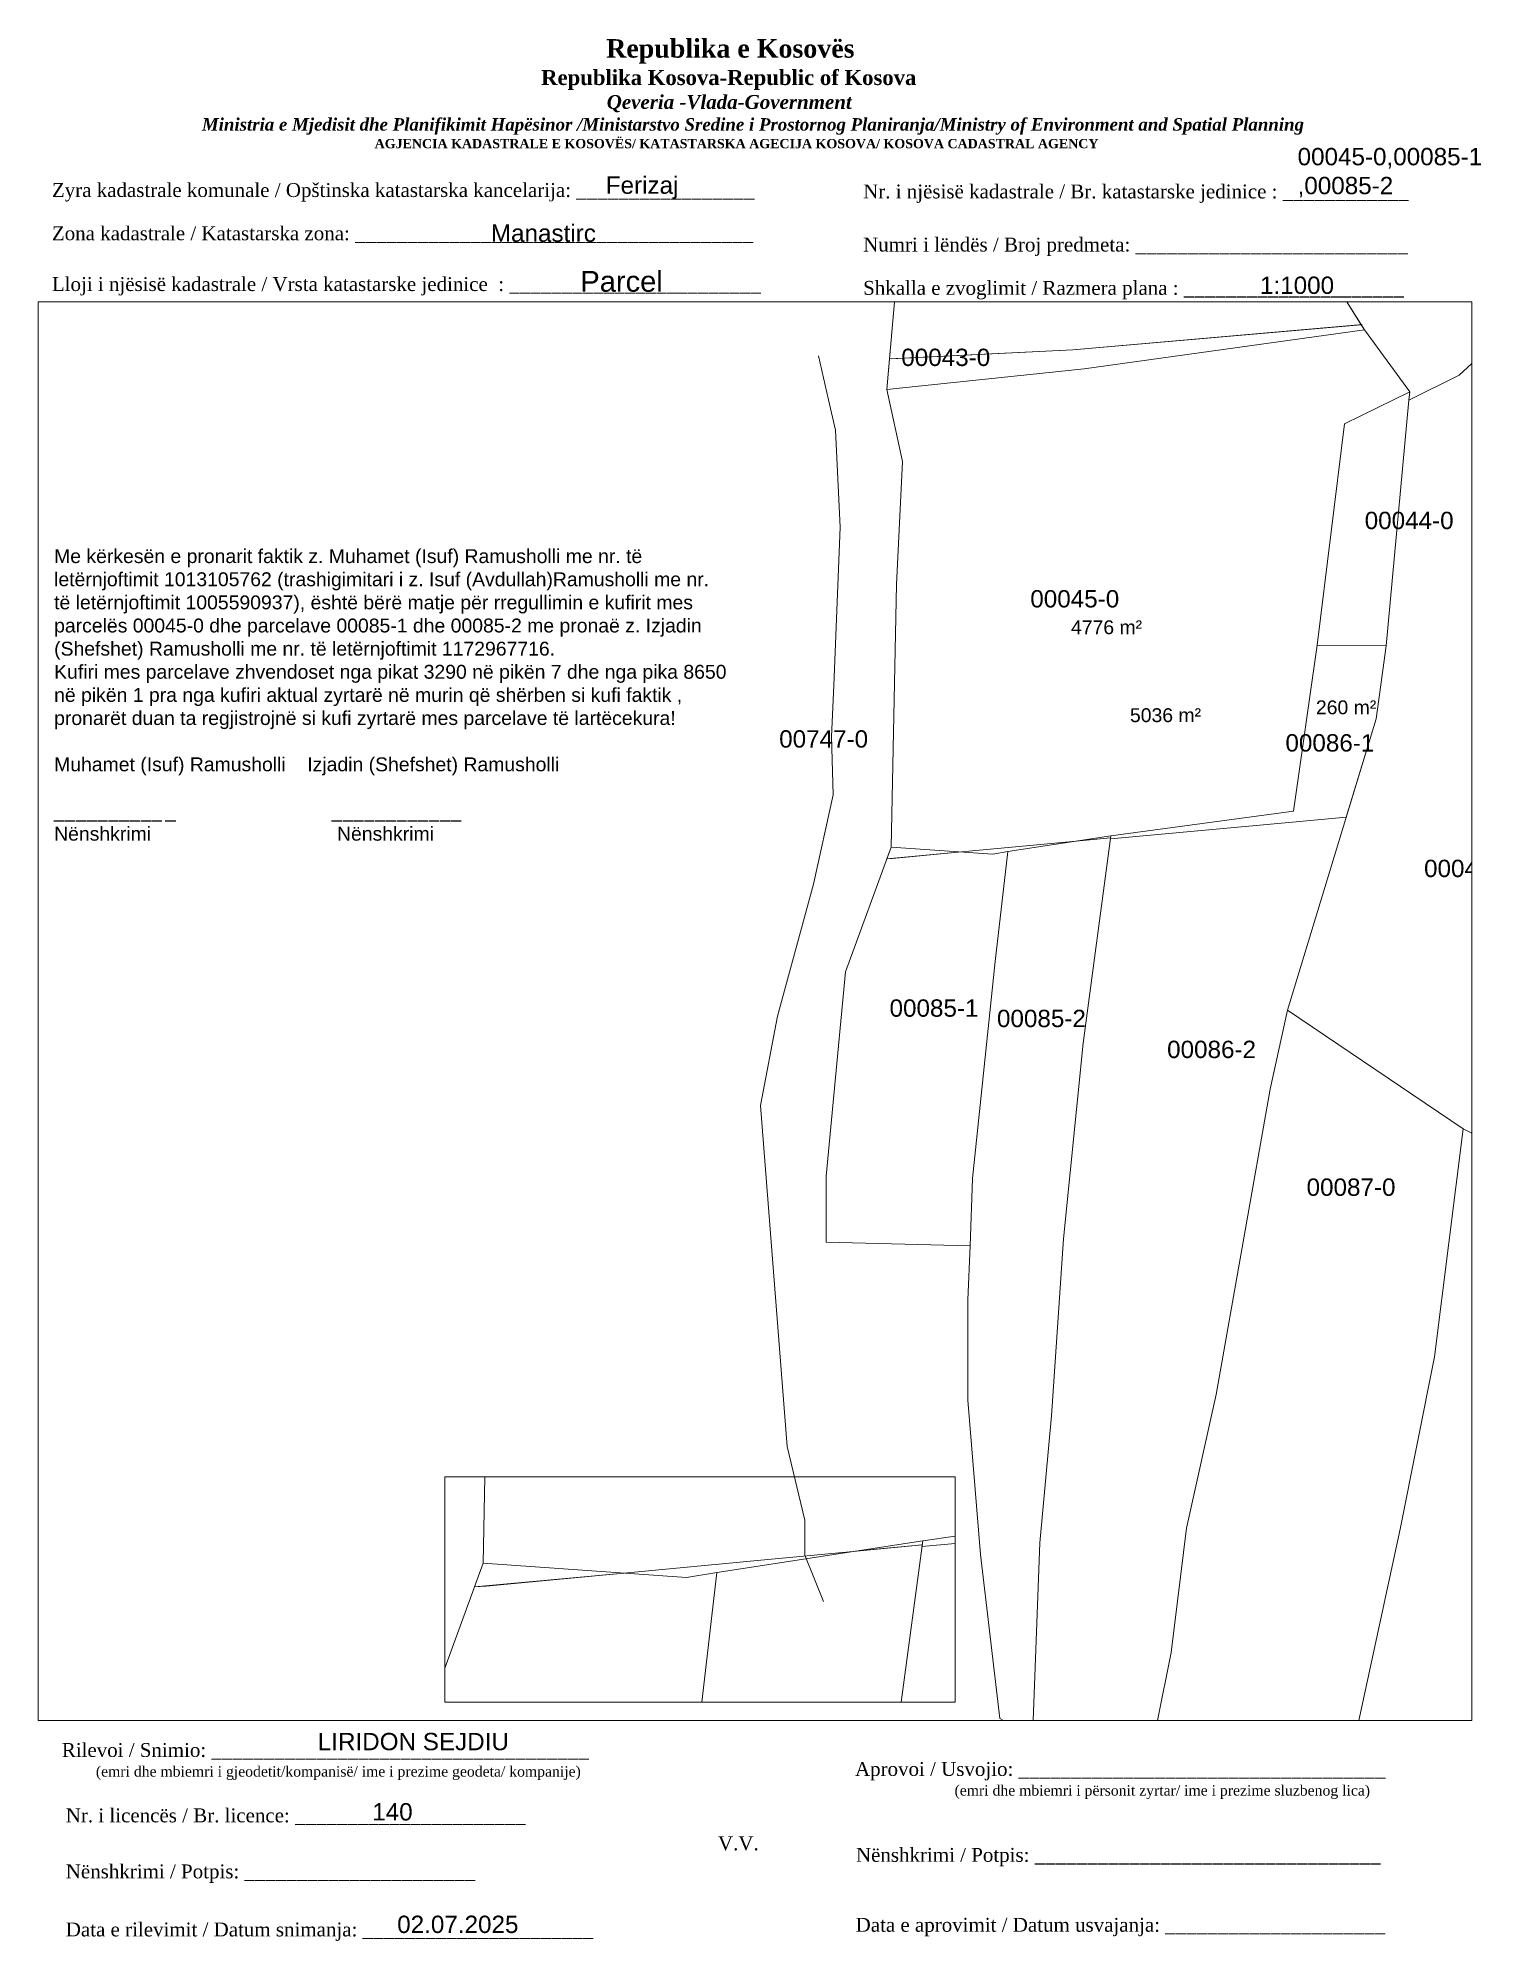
# Paper-space layout 'Manuali' of a CAD drawing. Header units: metres, sheet in millimetres. Extents: x 1 to 209, y 2 to 276.
# The model-space entities are those that its viewports show. They can reach past a viewport. Long polylines and large blocks are cut down to what shows.
import ezdxf

# ---------------------------------------------------------------- set-up
doc = ezdxf.new("R2010")
doc.units = ezdxf.units.M
doc.layers.get('0').update_dxf_attribs({"lineweight": 0})
for name, color, linetype, lineweight in [('Korniza e jashtme', 7, 'Continuous', 0), ('Ndarjet', 1, 'Continuous', 0), ('Nr Parceles Baze', 7, 'Continuous', 0), ('Nr-Kojshi', 251, 'Continuous', 0), ('Parc-Kojshi', 251, 'Continuous', 0), ('Parcela Baze', 7, 'Continuous', 0), ('ParcReNet_12', 5, 'Continuous', 0), ('rregullimi', 1, 'Continuous', 0), ('sip', 1, 'Continuous', 0)]:
    doc.layers.add(name, color=color, linetype=linetype, lineweight=lineweight)
doc.styles.get("Standard").update_dxf_attribs({"font": 'arial.ttf'})

msp = doc.modelspace()

# ---------------------------------------------------------------- linework, layer by layer
at = {"layer": 'Ndarjet', "elevation": 661.236, "flags": 128}
msp.add_lwpolyline([(7508409.388, 4691184.074), (7508367.687, 4691180.442), (7508341.513, 4691179.154)], dxfattribs=at)
at = {"layer": 'Parc-Kojshi'}
for points in [[(7508332.496, 4691173.239), (7508331.063, 4691179.582)], [(7508333.482, 4691168.872), (7508332.496, 4691173.239)], [(7508334.008, 4691157.872), (7508333.482, 4691168.872)], [(7508334.152, 4691154.872), (7508334.008, 4691157.872)], [(7508333.262, 4691132.053), (7508334.152, 4691154.872)], [(7508332.942, 4691124.703), (7508333.262, 4691132.053)], [(7508333.141, 4691116.324), (7508332.942, 4691124.703)], [(7508330.351, 4691103.434), (7508333.141, 4691116.324)], [(7508325.131, 4691084.415), (7508330.351, 4691103.434)], [(7508322.671, 4691071.535), (7508325.131, 4691084.415)], [(7508326.54, 4691022.367), (7508322.671, 4691071.535)], [(7508329.09, 4691011.747), (7508326.54, 4691022.367)], [(7508329.09, 4691006.727), (7508329.09, 4691011.747)], [(7508331.78, 4691000.047), (7508329.09, 4691006.727)]]:
    msp.add_lwpolyline(points, dxfattribs=at)
at = {"layer": 'Parc-Kojshi', "flags": 128}
msp.add_lwpolyline([(7508398.65, 4691085.263), (7508423.958, 4691068.162), (7508419.839, 4691035.294), (7508414.877, 4691010.456), (7508408.394, 4690980.491), (7508400.793, 4690949.455), (7508386.148, 4690953.007), (7508376.348, 4690965.447), (7508376.368, 4690965.557), (7508381.889, 4690992.706), (7508384.109, 4691010.615), (7508388.369, 4691029.875), (7508396.13, 4691073.883), (7508398.65, 4691085.263)], dxfattribs=at)
at = {"layer": 'Parcela Baze', "flags": 128}
for points in [[(7508404.223, 4691192.058), (7508409.742, 4691183.339), (7508369.332, 4691177.721), (7508340.882, 4691174.732), (7508342.903, 4691197.001), (7508353.434, 4691218.609), (7508362.824, 4691232.598), (7508410.976, 4691281.274), (7508431.497, 4691309.012), (7508445.338, 4691338.76), (7508450.398, 4691335.18), (7508439.537, 4691311.022), (7508405.344, 4691234.996), (7508395.793, 4691205.378), (7508399.873, 4691198.928), (7508404.223, 4691192.058)], [(7508416.152, 4691173.191), (7508423.38, 4691176.79), (7508432.06, 4691184.83), (7508439.53, 4691193.43), (7508446.956, 4691202.74), (7508443.961, 4691135.849), (7508435.662, 4691062.254), (7508434.606, 4691062.787), (7508423.958, 4691068.162), (7508398.65, 4691085.263), (7508411.45, 4691127.241), (7508412.881, 4691137.761), (7508416.152, 4691173.191)], [(7508409.742, 4691183.339), (7508416.262, 4691174.389), (7508406.882, 4691169.779), (7508402.931, 4691137.869), (7508399.51, 4691113.941), (7508373.179, 4691110.41), (7508358.345, 4691108.123), (7508356.161, 4691107.763), (7508341.501, 4691108.784), (7508342.282, 4691146.602), (7508343.162, 4691164.362), (7508340.882, 4691174.732), (7508369.332, 4691177.721), (7508409.742, 4691183.339)], [(7508402.931, 4691137.869), (7508412.881, 4691137.761), (7508411.45, 4691127.241), (7508398.65, 4691085.263), (7508396.13, 4691073.883), (7508388.369, 4691029.875), (7508384.109, 4691010.615), (7508381.889, 4690992.706), (7508376.368, 4690965.557), (7508376.348, 4690965.447), (7508368.549, 4690975.077), (7508361.909, 4690980.347), (7508362.939, 4691008.496), (7508364.619, 4691026.805), (7508366.37, 4691052.325), (7508369.22, 4691080.534), (7508373.179, 4691110.41), (7508399.51, 4691113.941), (7508402.931, 4691137.869)], [(7508357.205, 4690983.174), (7508354.419, 4691006.826), (7508352.558, 4691029.067), (7508352.594, 4691043.538), (7508352.886, 4691051.323), (7508353.23, 4691060.99), (7508356.509, 4691092.296), (7508358.345, 4691108.123), (7508373.179, 4691110.41), (7508369.22, 4691080.534), (7508366.37, 4691052.325), (7508364.619, 4691026.805), (7508362.939, 4691008.496), (7508361.909, 4690980.347), (7508357.205, 4690983.174)], [(7508358.345, 4691108.123), (7508356.509, 4691092.296), (7508353.23, 4691060.99), (7508352.886, 4691051.323), (7508332.16, 4691051.844), (7508332.161, 4691061.345), (7508334.931, 4691090.794), (7508341.501, 4691108.784), (7508356.161, 4691107.763), (7508358.345, 4691108.123)]]:
    msp.add_lwpolyline(points, dxfattribs=at)
msp.add_lwpolyline([(7508416.152, 4691173.191), (7508416.262, 4691174.389), (7508406.882, 4691169.779), (7508402.931, 4691137.869), (7508412.881, 4691137.761)], close=True, dxfattribs=at)
at = {"layer": 'Parcela Baze', "elevation": 665.302, "flags": 128}
msp.add_lwpolyline([(7508407.127, 4691113.065), (7508399.382, 4691112.372), (7508373.123, 4691109.985)], dxfattribs=at)
at = {"layer": 'ParcReNet_12', "flags": 128}
for points in [[(7508402.931, 4691137.869), (7508399.51, 4691113.941), (7508373.179, 4691110.41), (7508373.139, 4691110.104), (7508368.178, 4691109.639), (7508361.505, 4691109.006), (7508351.645, 4691108.078), (7508340.882, 4691107.089), (7508341.501, 4691108.784), (7508342.282, 4691146.602), (7508343.162, 4691164.362), (7508340.882, 4691174.732), (7508342.903, 4691197.001)], [(7508404.223, 4691192.058), (7508409.742, 4691183.339), (7508416.262, 4691174.389), (7508416.152, 4691173.191), (7508412.881, 4691137.761), (7508402.931, 4691137.869), (7508402.931, 4691137.869)]]:
    msp.add_lwpolyline(points, dxfattribs=at)
at = {"layer": 'rregullimi', "flags": 128}
msp.add_lwpolyline([(7508340.882, 4691107.089), (7508341.726, 4691107.143), (7508351.645, 4691108.078), (7508361.505, 4691109.006), (7508368.178, 4691109.639), (7508370.038, 4691109.815), (7508373.139, 4691110.104)], dxfattribs=at)
at = {"layer": 'sip', "flags": 128}
for points in [[(7508417.624, 4691223.226), (7508420.601, 4691227.219), (7508383.967, 4691253.971), (7508362.824, 4691232.598), (7508353.434, 4691218.609), (7508342.903, 4691197.001), (7508341.282, 4691179.143), (7508367.687, 4691180.442), (7508409.283, 4691184.065), (7508404.223, 4691192.058), (7508410.853, 4691209.567)], [(7508416.152, 4691173.191), (7508416.262, 4691174.389), (7508409.742, 4691183.339), (7508409.283, 4691184.065), (7508367.687, 4691180.442), (7508341.282, 4691179.143), (7508340.882, 4691174.732), (7508343.162, 4691164.362), (7508342.282, 4691146.602), (7508341.501, 4691108.784), (7508340.882, 4691107.089), (7508351.645, 4691108.078), (7508361.505, 4691109.006), (7508368.178, 4691109.639), (7508370.038, 4691109.815), (7508373.139, 4691110.104), (7508373.179, 4691110.41), (7508399.51, 4691113.941), (7508402.931, 4691137.869), (7508412.881, 4691137.761)]]:
    msp.add_lwpolyline(points, close=True, dxfattribs=at)
at = {"layer": 'sip', "color": 252, "flags": 128}
msp.add_lwpolyline([(7508411.45, 4691127.241), (7508412.881, 4691137.761), (7508402.931, 4691137.869), (7508399.51, 4691113.941), (7508373.179, 4691110.41), (7508373.139, 4691110.104), (7508373.123, 4691109.985), (7508399.382, 4691112.372), (7508407.127, 4691113.065)], close=True, dxfattribs=at)

# ---------------------------------------------------------------- texts
at = {"layer": 'Nr Parceles Baze'}
for s, p in [('00044-0', (7508409.777, 4691154.603)), ('00045-0', (7508361.578, 4691143.312)), ('00085-1', (7508341.289, 4691084.325)), ('00085-2', (7508356.774, 4691082.828))]:
    msp.add_text(s, height=2.5, dxfattribs=at).set_placement(p)
at = {"layer": 'Nr-Kojshi'}
for s, p in [('00747-0', (7508325.38, 4691123.114)), ('00086-1', (7508398.35, 4691122.548)), ('00040-3', (7508418.332, 4691104.452)), ('00086-2', (7508381.297, 4691078.368)), ('00087-0', (7508401.4, 4691058.511))]:
    msp.add_text(s, height=2.5, dxfattribs=at).set_placement(p)
at = {"layer": 'Parcela Baze'}
msp.add_text('00043-0', height=2.5, dxfattribs=at).set_placement((7508342.983, 4691178.109))
at = {"layer": 'sip', "color": 6}
msp.add_text('5036 m²', height=2, dxfattribs=at).set_placement((7508375.94, 4691126.786))
at = {"layer": 'sip', "insert": (7508367.442, 4691141.456), "char_height": 2, "attachment_point": 1}
msp.add_mtext_dynamic_manual_height_columns('4776 m²', width=14.71117, gutter_width=1, heights=[0], dxfattribs=at)
at = {"layer": 'sip', "color": 252, "insert": (7508402.748, 4691129.916), "char_height": 2, "attachment_point": 1}
msp.add_mtext_dynamic_manual_height_columns('260 m²', width=14.71117, gutter_width=1, heights=[0], dxfattribs=at)

psp = doc.layouts.new('Manuali')

# ---------------------------------------------------------------- texts
for s, p in [('1:1000', (177.11, 239.17)), ('LIRIDON SEJDIU ', (41.3, 29.28)), ('140', (49.15, 19.16)), ('02.07.2025', (52.75, 2.94))]:
    psp.add_text(s, height=2.5).set_placement(p)
for s, insert, char_height, width, attachment_point in [('\\pi77.297;{\\fBook Antiqua|b1|i0|c0|p18;\\H1.333x;Republika e Kosovës\\fTimes New Roman|b1|i0|c0|p18;\\P\\pi67.927;\\fBook Antiqua|b1|i0|c0|p18;\\H0.8125x;Republika Kosova-Republic of Kosova\\fTimes New Roman|b1|i0|c0|p18;\\P\\pi77.378;\\fBook Antiqua|b1|i1|c0|p18;\\H0.9233x;Qeveria -Vlada-Government \\P\\pi13.032,l6,t23.033;\\fTimes New Roman|b1|i1|c0|p18;\\H0.9x;Ministria e Mjedisit dhe Planifikimit Hapësinor /Ministarstvo Sredine i Prostornog Planiranja/Ministry of Environment and Spatial Planning\\P\\pi43.931,l0,tz;\\fBook Antiqua|b1|i0|c0|p18;\\H0.7406x;AGJENCIA KADASTRALE E KOSOVËS/ KATASTARSKA AGECIJA KOSOVA/ KOSOVA CADASTRAL AGENCY}', (5.57, 275.89), 2, 191.8237, 1), ('00045-0,00085-1\\P,00085-2 ', (182.53, 260.21), 2.5, 28.8281, 1), ('{\\fTimes New Roman|b0|i0|c0|p18;Zyra kadastrale komunale / Opštinska katastarska kancelarija: _________________}', (2.98, 255.14), 2, 100.6873, 1), ('Ferizaj', (88.05, 254.47), 2.5, 9.9735, 5), ('{\\fTimes New Roman|b0|i0|c0|p18;Nr. i njësisë kadastrale / Br. katastarske jedinice : ____________}', (119.91, 254.94), 2, 79.9484, 1), ('{\\fTimes New Roman|b0|i0|c0|p18;Zona kadastrale / Katastarska zona: ______________________________________}', (2.98, 248.91), 2, 100.6873, 1), ('Manastirc', (73.82, 247.91), 2.5, 9.9735, 5), ('{\\fTimes New Roman|b0|i0|c0|p18;Numri i lëndës / Broj predmeta: __________________________}', (119.91, 247.28), 2, 79.9484, 1), ('{\\fTimes New Roman|b0|i0|c0|p18;Lloji i njësisë kadastrale / Vrsta katastarske jedinice  : ________________________}', (2.98, 241.59), 2, 100.6873, 1), ('{\\fArial|b0|i0|c0|p34;Parcel}', (85.09, 240.96), 3, 11.2939, 5), ('{\\fTimes New Roman|b0|i0|c0|p18;Shkalla e zvoglimit / Razmera plana : _____________________}', (119.91, 241.04), 2, 79.9484, 1), ('Me kërkesën e pronarit faktik z. Muhamet (Isuf) Ramusholli me nr. të\\Pletërnjoftimit 1013105762 (trashigimitari i z. Isuf (Avdullah)Ramusholli me nr.\\Ptë letërnjoftimit 1005590937), është bërë matje për rregullimin e kufirit mes\\Pparcelës 00045-0 dhe parcelave 00085-1 dhe 00085-2 me pronaë z. Izjadin (Shefshet) Ramusholli me nr. të letërnjoftimit 1172967716.\\PKufiri mes parcelave zhvendoset nga pikat 3290 në pikën 7 dhe nga pika 8650 në pikën 1 pra nga kufiri aktual zyrtarë në murin që shërben si kufi faktik , pronarët duan ta regjistrojnë si kufi zyrtarë mes parcelave të lartëcekura!\\P\\PMuhamet (Isuf) Ramusholli    Izjadin (Shefshet) Ramusholli \\P                             \\P__________^I_                 ^I^I____________\\PNënshkrimi                  ^I^I Nënshkrimi', (3.3, 202.38), 2, 98.2782, 1), ('{\\fTimes New Roman|b0|i0|c0|p18;Rilevoi / Snimio: ____________________________________\\P     \\H0.75x;(emri dhe mbiemri i gjeodetit/kompanisë/ ime i prezime geodeta/ kompanije)}', (42.38, 27.65), 2, 74.7958, 5), ('{\\fTimes New Roman|b0|i0|c0|p18; Aprovoi / Usvojio: ___________________________________\\P                    \\H0.75x;(emri dhe mbiemri i përsonit zyrtar/ ime i prezime sluzbenog lica)}', (117.98, 27.58), 2, 83.344, 1), ('{\\fTimes New Roman|b0|i0|c0|p18;Nr. i licencës / Br. licence: ______________________\\P                                }', (4.98, 20.89), 2, 83.344, 1), ('{\\fTimes New Roman|b0|i0|c0|p18;V.V.                                 }', (101.92, 15.84), 2, 5.7076, 5), ('{\\fTimes New Roman|b0|i0|c0|p18; Nënshkrimi / Potpis: _________________________________}', (118.12, 15.2), 2, 83.344, 1), ('{\\fTimes New Roman|b0|i0|c0|p18;Nënshkrimi / Potpis: ______________________\\P                                 }', (4.98, 12.82), 2, 83.344, 1), ('{\\fTimes New Roman|b0|i0|c0|p18;Data e rilevimit / Datum snimanja: ______________________\\P                                 }', (4.98, 4.45), 2, 83.344, 1), ('{\\fTimes New Roman|b0|i0|c0|p18; Data e aprovimit / Datum usvajanja: _____________________}', (118.07, 5.12), 2, 83.344, 1)]:
    psp.add_mtext(s, dxfattribs=dict(insert=insert, char_height=char_height, width=width, attachment_point=attachment_point))

# ---------------------------------------------------------------- viewports
at = {"layer": 'Korniza e jashtme', "view_target_point": (370776.427, 310629.57)}
psp.add_viewport(center=(104.31, 135.78), size=(206.65, 204.4572), view_center_point=(7137545.456, 4380455.539), view_height=204.45722, dxfattribs=at)
psp.add_viewport(center=(96.4, 52.44), size=(73.58, 32.4496), view_center_point=(7137580.707, 4380477.319), view_height=16.22481, status=3, dxfattribs=at)

doc.saveas('drawing.dxf')
